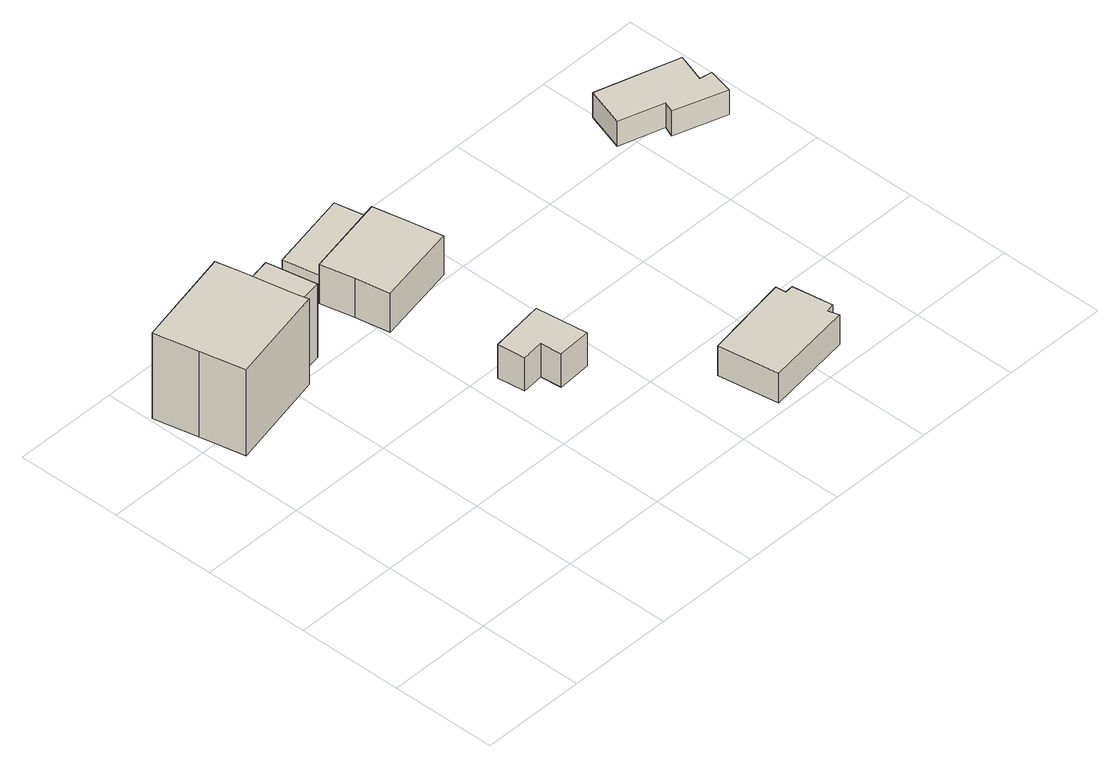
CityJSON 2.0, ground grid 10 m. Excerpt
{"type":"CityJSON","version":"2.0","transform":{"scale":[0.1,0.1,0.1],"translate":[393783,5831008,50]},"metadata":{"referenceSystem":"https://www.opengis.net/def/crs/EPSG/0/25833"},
"CityObjects":{
"building1":{"type":"Building","attributes":{"Gemeindeschluessel":"11000003","function":"31001_1010"},"address":[{"country":"Germany","locality":"Berlin","thoroughfareNumber":"37","thoroughfareName":"Schönerlinder Straße"}],"children":["building1-1","building1-2"]},
"building1-1":{"type":"BuildingPart","attributes":{"BezugspunktDach":"2200","measuredHeight":10.36,"storeysAboveGround":2},"parents":["building1"],"geometry":[{"type":"MultiSurface","lod":"1","boundaries":[[[0,1,2,3,4,5,6,7]],[[8,9,10,11,12,13,14,15]],[[8,15,7,6]],[[9,8,6,5]],[[16,17,9,5,4]],[[18,16,10,4,3]],[[12,11,3,2]],[[13,12,2,1]],[[14,13,1,0]],[[15,14,0,7]],[[10,9,17,16]],[[11,10,16,18]]]}]},
"building1-2":{"type":"BuildingPart","attributes":{"BezugspunktDach":"2200","measuredHeight":7.71,"storeysAboveGround":2},"parents":["building1"],"geometry":[{"type":"MultiSurface","lod":"1","boundaries":[[[18,19,20,17]],[[21,22,11,9]],[[21,9,17,20]],[[22,21,20,19]],[[11,22,19,18]],[[10,16,17,9]],[[16,10,11,18]]]}]},
"building2":{"type":"Building","attributes":{"Gemeindeschluessel":"11000003","BezugspunktDach":"2200","function":"31001_1010","measuredHeight":3.54,"storeysAboveGround":1},"address":[{"country":"Germany","locality":"Berlin","thoroughfareNumber":"37A (1)","thoroughfareName":"Schönerlinder Straße"}],"geometry":[{"type":"Solid","lod":"1","boundaries":[[[[23,24,25,26,27,28]],[[29,30,31,32,33,34]],[[29,34,28,27]],[[30,29,27,26]],[[31,30,26,25]],[[32,31,25,24]],[[33,32,24,23]],[[34,33,23,28]]]]}]},
"building3":{"type":"Building","attributes":{"Gemeindeschluessel":"11000003","BezugspunktDach":"2200","function":"31001_2463","measuredHeight":4.74,"storeysAboveGround":1},"address":[{"country":"Germany","locality":"Berlin","thoroughfareNumber":"37 (1)","thoroughfareName":"Schönerlinder Straße"}],"geometry":[{"type":"Solid","lod":"1","boundaries":[[[[35,36,37,38,39,40]],[[41,42,43,44,45,46]],[[41,46,40,39]],[[42,41,39,38]],[[43,42,38,37]],[[44,43,37,36]],[[45,44,36,35]],[[46,45,35,40]]]]}]},
"building4":{"type":"Building","attributes":{"Gemeindeschluessel":"11000003","BezugspunktDach":"2200","function":"51009_1610","measuredHeight":3.41,"storeysAboveGround":0},"address":[{"country":"Germany","locality":"Berlin"}],"geometry":[{"type":"Solid","lod":"1","boundaries":[[[[47,48,49,50]],[[51,52,53,54]],[[51,54,50,49]],[[52,51,49,48]],[[53,52,48,47]],[[54,53,47,50]]]]}]},
"building5":{"type":"Building","attributes":{"Gemeindeschluessel":"11000003","BezugspunktDach":"2200","function":"31001_2463","measuredHeight":3.08,"storeysAboveGround":1},"address":[{"country":"Germany","locality":"Berlin","thoroughfareNumber":"38 (1)","thoroughfareName":"Schönerlinder Straße"}],"geometry":[{"type":"Solid","lod":"1","boundaries":[[[[55,56,57,58,59,60,61,62]],[[63,64,65,66,67,68,69,70]],[[63,70,62,61]],[[64,63,61,60]],[[65,64,60,59]],[[66,65,59,58]],[[67,66,58,57]],[[68,67,57,56]],[[69,68,56,55]],[[70,69,55,62]]]]}]},
"building6":{"type":"Building","attributes":{"Gemeindeschluessel":"11000003","BezugspunktDach":"2200","function":"31001_2463","measuredHeight":2.55,"storeysAboveGround":1},"address":[{"country":"Germany","locality":"Berlin","thoroughfareNumber":"13 (1)","thoroughfareName":"Straße 179"}],"geometry":[{"type":"Solid","lod":"1","boundaries":[[[[71,72,73,74,75,76,77,78]],[[79,80,81,82,83,84,85,86]],[[79,86,78,77]],[[80,79,77,76]],[[81,80,76,75]],[[82,81,75,74]],[[83,82,74,73]],[[84,83,73,72]],[[85,84,72,71]],[[86,85,71,78]]]]}]}
},
"vertices":[
[11,314,94],[20,272,94],[115,293,94],[112,305,94],[106,335,94],[103,351,94],[97,377,94],[2,356,94],[97,377,4],[103,351,4],[106,335,4],[112,305,4],[115,293,4],[20,272,4],[11,314,4],[2,356,4],[106,335,81],[103,351,81],[112,305,81],
[143,310,81],[134,357,81],[134,357,4],[143,310,4],
[221,161,43],[242,163,43],[244,143,43],[276,145,43],[270,194,43],[218,187,43],[270,194,8],[276,145,8],[244,143,8],[242,163,8],[221,161,8],[218,187,8],
[195,318,48],[201,286,48],[279,301,48],[273,333,48],[266,366,48],[188,350,48],[266,366,7],[273,333,7],[279,301,7],[201,286,7],[195,318,7],[188,350,7],
[189,350,36],[266,365,36],[259,400,36],[182,384,36],[259,400,8],[266,365,8],[189,350,8],[182,384,8],
[348,7,37],[431,19,37],[428,29,37],[436,31,37],[430,69,37],[422,68,37],[421,78,37],[339,64,37],[421,78,6],[422,68,6],[430,69,6],[436,31,6],[428,29,6],[431,19,6],[348,7,6],[339,64,6],
[528,295,29],[524,285,29],[573,269,29],[579,293,29],[567,295,29],[576,322,29],[498,345,29],[486,308,29],[498,345,3],[576,322,3],[567,295,3],[579,293,3],[573,269,3],[524,285,3],[528,295,3],[486,308,3]
]}
